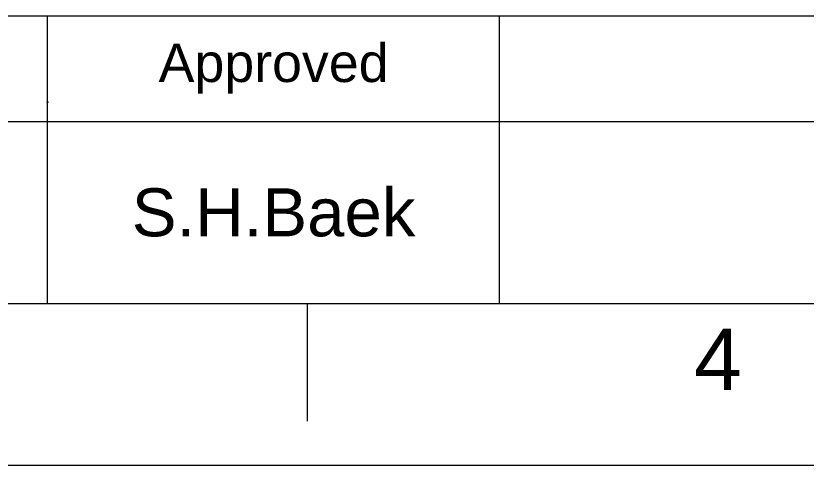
# Model space of a CAD drawing. Header units: millimetres. Extents: x 12315 to 13156, y 3748 to 4343.
# Drawn here: x 12598.9 to 12696.9, y 3748.5 to 3804.2 of the extents above; entities that cross this region are included whole.
import ezdxf

# ---------------------------------------------------------------- set-up
doc = ezdxf.new("R2010")
doc.units = ezdxf.units.MM
doc.layers.add('FORM', color=7, linetype='Continuous', lineweight=13)
doc.layers.add('TEXT', color=2, linetype='Continuous')
doc.styles.add('Arial Unicode MS', font='ARIALUNI.TTF')
doc.styles.get("Standard").update_dxf_attribs({"font": 'arial.ttf'})

msp = doc.modelspace()

# ---------------------------------------------------------------- linework, layer by layer
at = {"layer": 'FORM'}
for p, q in [((12490.847, 3804.232), (13135.662, 3804.232)), ((12602.885, 3768.475), (12602.885, 3804.232)), ((12658.904, 3768.475), (12658.904, 3804.232)), ((12434.828, 3791.121), (12992.634, 3791.121))]:
    msp.add_line(p, q, dxfattribs=at)
at = {"layer": 'FORM', "color": 7, "linetype": 'Continuous'}
for p, q in [((13135.662, 3768.475), (12334.709, 3768.475)), ((12635.066, 3768.475), (12635.066, 3753.922)), ((12314.685, 3748.451), (13155.685, 3748.451))]:
    msp.add_line(p, q, dxfattribs=at)
at = {"layer": 'TEXT'}
msp.add_point((12602.885, 3793.505), dxfattribs=at)

# ---------------------------------------------------------------- texts
at = {"layer": 'FORM', "insert": (12685.979, 3761.594), "char_height": 7.633, "attachment_point": 5}
msp.add_mtext_dynamic_manual_height_columns('4', width=50.05954, gutter_width=12.515, heights=[0], dxfattribs=at)
at = {"layer": 'TEXT', "insert": (12630.895, 3797.676), "char_height": 4.7676, "attachment_point": 5}
msp.add_mtext_dynamic_manual_height_columns('Approved', width=56.01899, gutter_width=29.797, heights=[0], dxfattribs=at)
at = {"layer": 'TEXT', "insert": (12630.895, 3779.798), "char_height": 5.9595, "attachment_point": 5, "style": 'Arial Unicode MS'}
msp.add_mtext_dynamic_manual_height_columns('S.H.Baek', width=56.01899, gutter_width=29.797, heights=[0], dxfattribs=at)

doc.saveas('drawing.dxf')
